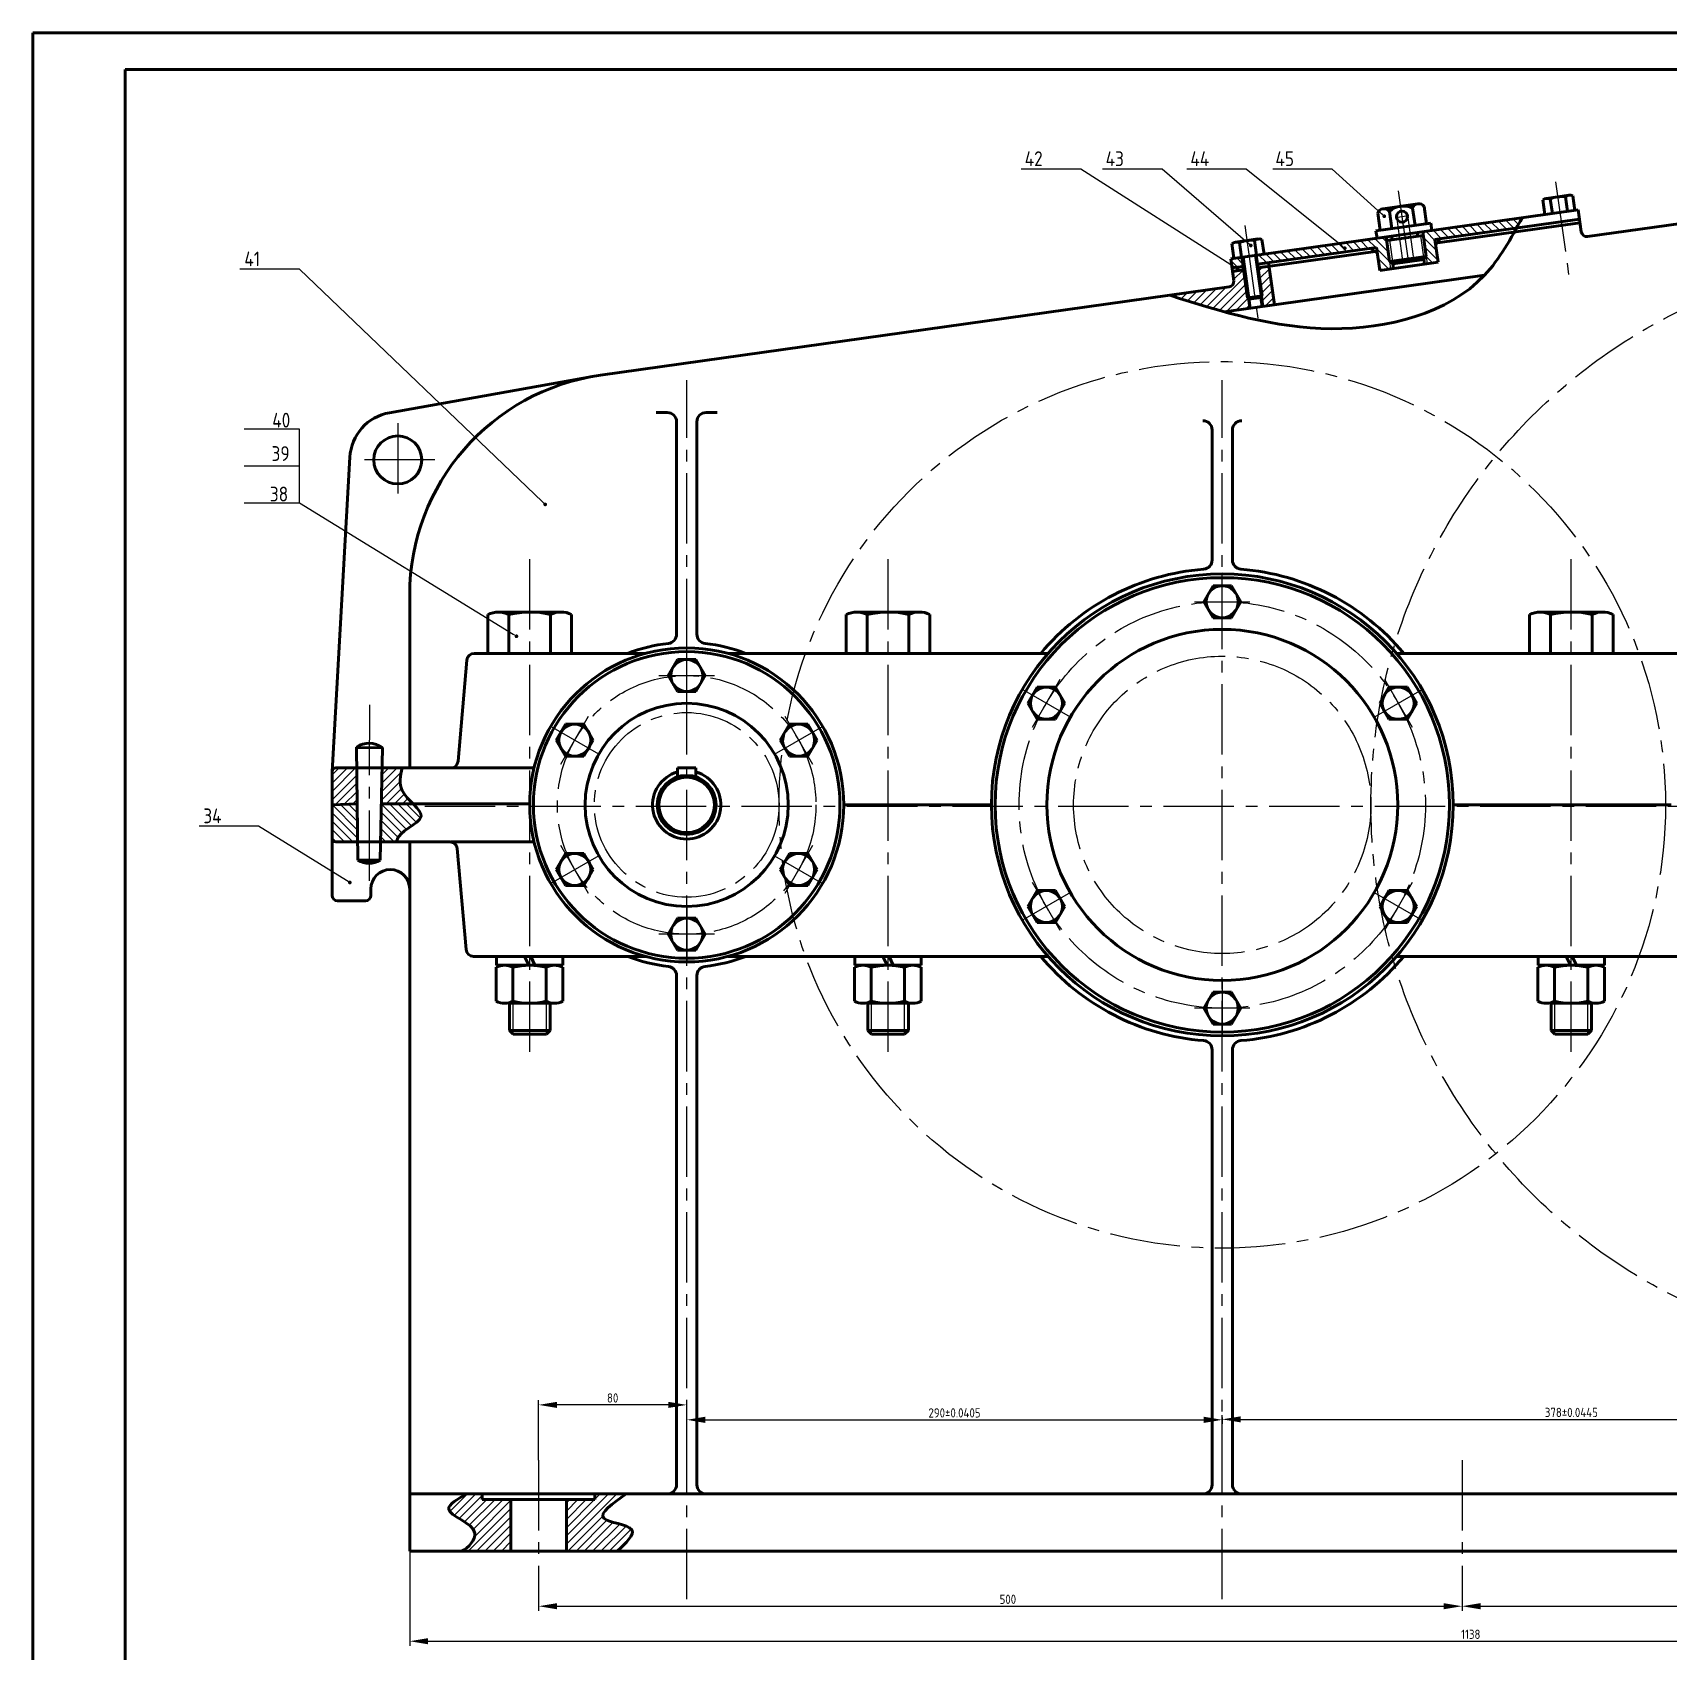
# Model space of a CAD drawing. Header units: millimetres. Extents: x 0 to 1189, y 0 to 841.
# Drawn here: x 0 to 442.8, y 402.9 to 841 of the extents above; entities that cross this region are included whole.
import ezdxf
from ezdxf import colors
from ezdxf.entities.mleader import LeaderData, LeaderLine
from ezdxf.math import Vec2, Vec3

# ---------------------------------------------------------------- set-up
doc = ezdxf.new("R2010")
doc.units = ezdxf.units.MM
doc.linetypes.add('ACAD_ISO02W100', pattern=[15, 12, -3])
doc.linetypes.add('CENTER2', pattern=[28.575, 19.05, -3.175, 3.175, -3.175])
for name, color, linetype, lineweight in [('中心线', 1, 'CENTER2', 25), ('标注线', 210, 'Continuous', 25), ('粗实线', 7, 'Continuous', 50), ('细实线', 7, 'Continuous', 25), ('虚线', 5, 'ACAD_ISO02W100', 25)]:
    doc.layers.add(name, color=color, linetype=linetype, lineweight=lineweight)
doc.styles.add('样式 1', font='gbenor.shx', dxfattribs={"bigfont": 'gbcbig.shx'})
doc.dimstyles.new('副本 ISO-25', dxfattribs={"dimtxt": 2.5, "dimasz": 5, "dimexe": 1.25, "dimexo": 0, "dimtad": 1, "dimtoh": 1, "dimlfac": 2, "dimdsep": 46, "dimtxsty": '样式 1', "dimcen": 2.5, "dimadec": 0, "dimazin": 0, "dimtfac": 1, "dimtmove": 0, "dimatfit": 3, "dimfxl": 1, "dimarcsym": 0})
pattern_1 = [(45, (-571.7785, -459.4997), (-1.122532, 1.122532), [])]
pattern_2 = [(135, (-571.7785, -459.4997), (-1.122532, -1.122532), [])]

# ---------------------------------------------------------------- blocks, each defined once
blk = doc.blocks.new('*U1')
at = {"layer": '中心线'}
for p, q in [((0, -7.5), (0, 7.5)), ((-7.5, 0), (7.5, 0))]:
    blk.add_line(p, q, dxfattribs=at)
at = {"layer": '粗实线'}
for p, q in [((-2.5, 4.33), (-5, 0)), ((2.5, 4.33), (-2.5, 4.33)), ((5, 0), (2.5, 4.33)), ((-5, 0), (-2.5, -4.33)), ((-2.5, -4.33), (2.5, -4.33)), ((2.5, -4.33), (5, 0))]:
    blk.add_line(p, q, dxfattribs=at)
blk.add_circle((0, 0), 4.33, dxfattribs=at)
blk = doc.blocks.new('*U2')
at = {"layer": '粗实线', "color": 0, "linetype": 'ByBlock', "lineweight": -2, "transparency": 16777216}
blk.add_blockref('*U1', (4057.1, 698.38), dxfattribs=at)
for p, rotation in [((4026.79, 680.88), 59.99999999999999), ((4087.41, 680.88), 299.9999999999999), ((4026.79, 645.88), 120), ((4087.41, 645.88), 240), ((4057.1, 628.38), 180)]:
    blk.add_blockref('*U1', p, dxfattribs=dict(at, rotation=rotation))
blk = doc.blocks.new('*U3')
at = {"layer": '中心线'}
for p, q in [((0, -7.5), (0, 7.5)), ((-7.5, 0), (7.5, 0))]:
    blk.add_line(p, q, dxfattribs=at)
at = {"layer": '粗实线'}
for p, q in [((-2.5, 4.33), (-5, 0)), ((2.5, 4.33), (-2.5, 4.33)), ((5, 0), (2.5, 4.33)), ((-5, 0), (-2.5, -4.33)), ((-2.5, -4.33), (2.5, -4.33)), ((2.5, -4.33), (5, 0))]:
    blk.add_line(p, q, dxfattribs=at)
blk.add_circle((0, 0), 4.33, dxfattribs=at)
blk = doc.blocks.new('*U4')
at = {"layer": '粗实线', "color": 0, "linetype": 'ByBlock', "lineweight": -2, "transparency": 16777216}
blk.add_blockref('*U3', (4202.1, 718.38), dxfattribs=at)
for p, rotation in [((4154.47, 690.88), 59.99999999999999), ((4249.73, 690.88), 300.0000000000001), ((4154.47, 635.88), 120), ((4249.73, 635.88), 240), ((4202.1, 608.38), 180)]:
    blk.add_blockref('*U3', p, dxfattribs=dict(at, rotation=rotation))
blk = doc.blocks.new('*D18')
at = {"layer": 'Defpoints', "color": 0, "transparency": 16777216}
for p in [(136.97, 423.35), (386.97, 423.35), (386.97, 415.09)]:
    blk.add_point(p, dxfattribs=at)
at = {"layer": '标注线', "color": 0, "lineweight": -2, "transparency": 16777216}
for p, q in [((136.97, 423.35), (136.97, 413.84)), ((386.97, 423.35), (386.97, 413.84)), ((141.97, 415.09), (381.97, 415.09))]:
    blk.add_line(p, q, dxfattribs=at)
at = {"layer": '标注线', "color": 0, "transparency": 16777216}
for points in [[(141.97, 415.93), (141.97, 414.26), (136.97, 415.09)], [(381.97, 415.93), (381.97, 414.26), (386.97, 415.09)]]:
    blk.add_solid(points, dxfattribs=at)
at = {"layer": '标注线', "color": 0, "transparency": 16777216, "insert": (264.01, 416.97), "char_height": 2.5, "attachment_point": 5, "style": '样式 1'}
blk.add_mtext('500', dxfattribs=at)
blk = doc.blocks.new('*D19')
at = {"layer": 'Defpoints', "color": 0, "transparency": 16777216}
for p in [(386.97, 423.35), (636.97, 423.35), (636.97, 415.09)]:
    blk.add_point(p, dxfattribs=at)
at = {"layer": '标注线', "color": 0, "lineweight": -2, "transparency": 16777216}
for p, q in [((386.97, 423.35), (386.97, 413.84)), ((636.97, 423.35), (636.97, 413.84)), ((391.97, 415.09), (631.97, 415.09))]:
    blk.add_line(p, q, dxfattribs=at)
at = {"layer": '标注线', "color": 0, "transparency": 16777216}
for points in [[(391.97, 415.93), (391.97, 414.26), (386.97, 415.09)], [(631.97, 415.93), (631.97, 414.26), (636.97, 415.09)]]:
    blk.add_solid(points, dxfattribs=at)
at = {"layer": '标注线', "color": 0, "transparency": 16777216, "insert": (511.06, 416.97), "char_height": 2.5, "attachment_point": 5, "style": '样式 1'}
blk.add_mtext('500', dxfattribs=at)
blk = doc.blocks.new('*D20')
at = {"layer": 'Defpoints', "color": 0, "transparency": 16777216}
for p in [(322.06, 465.55), (177.06, 462.23), (322.06, 462.23)]:
    blk.add_point(p, dxfattribs=at)
at = {"layer": '标注线', "color": 0, "lineweight": -2, "transparency": 16777216}
for p, q in [((177.06, 462.23), (177.06, 466.8)), ((182.06, 465.55), (317.06, 465.55)), ((322.06, 462.23), (322.06, 466.8))]:
    blk.add_line(p, q, dxfattribs=at)
at = {"layer": '标注线', "color": 0, "transparency": 16777216}
for points in [[(182.06, 466.38), (182.06, 464.71), (177.06, 465.55)], [(317.06, 466.38), (317.06, 464.71), (322.06, 465.55)]]:
    blk.add_solid(points, dxfattribs=at)
at = {"layer": '标注线', "color": 0, "transparency": 16777216, "insert": (249.56, 467.42), "char_height": 2.5, "attachment_point": 5, "style": '样式 1'}
blk.add_mtext('290%%P0.0405', dxfattribs=at)
blk = doc.blocks.new('*D21')
at = {"layer": 'Defpoints', "color": 0, "transparency": 16777216}
for p in [(322.06, 466.17), (511.06, 466.17), (511.06, 465.67)]:
    blk.add_point(p, dxfattribs=at)
at = {"layer": '标注线', "color": 0, "lineweight": -2, "transparency": 16777216}
for p, q in [((322.06, 466.17), (322.06, 464.42)), ((327.06, 465.67), (506.06, 465.67)), ((511.06, 466.17), (511.06, 464.42))]:
    blk.add_line(p, q, dxfattribs=at)
at = {"layer": '标注线', "color": 0, "transparency": 16777216}
for points in [[(327.06, 466.5), (327.06, 464.84), (322.06, 465.67)], [(506.06, 466.5), (506.06, 464.84), (511.06, 465.67)]]:
    blk.add_solid(points, dxfattribs=at)
at = {"layer": '标注线', "color": 0, "transparency": 16777216, "insert": (416.56, 467.55), "char_height": 2.5, "attachment_point": 5, "style": '样式 1'}
blk.add_mtext('378%%P0.0445', dxfattribs=at)
blk = doc.blocks.new('*D22')
at = {"layer": 'Defpoints', "color": 0, "transparency": 16777216}
for p in [(102.06, 429.99), (671.06, 429.99), (671.06, 405.62)]:
    blk.add_point(p, dxfattribs=at)
at = {"layer": '标注线', "color": 0, "lineweight": -2, "transparency": 16777216}
for p, q in [((102.06, 429.99), (102.06, 404.37)), ((671.06, 429.99), (671.06, 404.37)), ((107.06, 405.62), (666.06, 405.62))]:
    blk.add_line(p, q, dxfattribs=at)
at = {"layer": '标注线', "color": 0, "transparency": 16777216}
for points in [[(107.06, 406.45), (107.06, 404.78), (102.06, 405.62)], [(666.06, 406.45), (666.06, 404.78), (671.06, 405.62)]]:
    blk.add_solid(points, dxfattribs=at)
at = {"layer": '标注线', "color": 0, "transparency": 16777216, "insert": (389.33, 407.49), "char_height": 2.5, "attachment_point": 5, "style": '样式 1'}
blk.add_mtext('1138', dxfattribs=at)
blk = doc.blocks.new('*D23')
at = {"layer": 'Defpoints', "color": 0, "transparency": 16777216}
for p in [(136.97, 469.59), (177.06, 465.55), (136.97, 454.63)]:
    blk.add_point(p, dxfattribs=at)
at = {"layer": '标注线', "color": 0, "lineweight": -2, "transparency": 16777216}
for p, q in [((136.97, 454.63), (136.97, 470.84)), ((172.06, 469.59), (141.97, 469.59)), ((177.06, 465.55), (177.06, 470.84))]:
    blk.add_line(p, q, dxfattribs=at)
at = {"layer": '标注线', "color": 0, "transparency": 16777216}
for points in [[(141.97, 470.42), (141.97, 468.75), (136.97, 469.59)], [(172.06, 470.42), (172.06, 468.75), (177.06, 469.59)]]:
    blk.add_solid(points, dxfattribs=at)
at = {"layer": '标注线', "color": 0, "transparency": 16777216, "insert": (157.01, 471.46), "char_height": 2.5, "attachment_point": 5, "style": '样式 1'}
blk.add_mtext('80', dxfattribs=at)
blk = doc.blocks.new('_Dot')
at = {"color": 0, "linetype": 'ByBlock', "lineweight": -2}
blk.add_line((-0.5, 0), (-1, 0), dxfattribs=at)
at = {"color": 0, "linetype": 'ByBlock', "const_width": 0.5}
blk.add_lwpolyline([(-0.25, 0, 1), (0.25, 0, 1)], format="xyb", close=True, dxfattribs=at)

msp = doc.modelspace()

# ---------------------------------------------------------------- hatches: boundary and pattern name
at = {"layer": '标注线'}
h = msp.add_hatch(color=0, dxfattribs=at)
h.dxf.hatch_style = 1
h.paths.add_polyline_path([(327.6572, 777.7654), (324.6862, 777.3478), (324.8254, 776.3576), (327.7964, 776.7751)])
h.paths.add_polyline_path([(334.5889, 778.7396), (331.618, 778.322), (331.7571, 777.3318), (334.7281, 777.7493)])
at = {"layer": '细实线'}
h = msp.add_hatch(dxfattribs=at)
h.set_pattern_fill('ANSI31', color=256, scale=0.5, angle=90)
h.set_pattern_definition(pattern_2)
h.paths.add_polyline_path([(327.6572, 777.7654), (327.3093, 780.2411), (324.3383, 779.8235), (324.6862, 777.3478)])
h.paths.add_polyline_path([(363.8018, 782.8452), (364.6717, 776.656), (367.6425, 777.0735), (367.3641, 779.0541), (366.4247, 785.7384), (331.27, 780.7977), (331.618, 778.322)])
edge = h.paths.add_edge_path()
edge.add_line((377.2668, 780.4458), (377.5452, 778.4653))
edge.add_line((377.5452, 778.4653), (380.516, 778.8828))
edge.add_line((380.516, 778.8828), (379.6461, 785.0719))
edge.add_line((379.6461, 785.0719), (401.7591, 788.1797))
edge.add_spline(control_points=[(401.7591, 788.1797), (402.2582, 789.0876), (402.7521, 790.0004), (403.246, 790.9133)], knot_values=[208.30306476, 208.30306476, 208.30306476, 208.30306476, 214.40740356, 214.40740356, 214.40740356, 214.40740356], degree=3, periodic=0)
edge.add_line((403.246, 790.9133), (376.3274, 787.1301))
edge.add_line((376.3274, 787.1301), (377.2668, 780.4458))
h = msp.add_hatch(dxfattribs=at)
h.set_pattern_fill('ANSI31', color=256, scale=0.5)
h.set_pattern_definition(pattern_1)
edge = h.paths.add_edge_path()
edge.add_line((328.8574, 769.2254), (328.8574, 769.2254))
edge.add_line((328.8574, 769.2254), (328.8574, 769.2254))
edge.add_line((328.8574, 769.2254), (327.7964, 776.7751))
edge.add_line((327.7964, 776.7751), (324.8254, 776.3576))
edge.add_line((324.8254, 776.3576), (325.1734, 773.8819))
edge.add_arc((323.688, 773.6731), 1.5, -82, 8, ccw=False)
edge.add_line((323.8967, 772.1877), (307.825, 769.929))
edge.add_spline(control_points=[(307.825, 769.929), (312.749, 768.3744), (317.673, 766.8197), (322.6508, 765.4488)], knot_values=[0, 0, 0, 0, 31.07680258, 31.07680258, 31.07680258, 31.07680258], degree=3, periodic=0)
edge.add_line((322.6508, 765.4488), (329.2577, 766.3773))
edge.add_line((329.2577, 766.3773), (328.8574, 769.2254))
h.paths.add_polyline_path([(334.7281, 777.7493), (331.7571, 777.3318), (333.2185, 766.9339), (336.1894, 767.3515)])
h = msp.add_hatch(dxfattribs=at)
h.set_pattern_fill('ANSI31', color=256, scale=0.5)
h.set_pattern_definition(pattern_1)
h.paths.add_polyline_path([(81.0574, 631.9915), (87.8577, 631.9915), (87.7246, 641.9915), (82.0574, 641.9915, 0.41421356), (81.0574, 640.9915)])
edge = h.paths.add_edge_path()
edge.add_spline(control_points=[(103.2697, 631.9915), (102.0958, 633.1798), (98.723, 636.2563), (99.5331, 639.8839), (100.0037, 641.9915)], knot_values=[0, 0, 0, 0, 8.85167079, 21.12516153, 21.12516153, 21.12516153, 21.12516153], degree=3, periodic=0)
edge.add_line((100.0037, 641.9915), (94.5572, 641.9915))
edge.add_line((94.5572, 641.9915), (94.3571, 631.9915))
edge.add_line((94.3571, 631.9915), (103.2697, 631.9915))
h = msp.add_hatch(dxfattribs=at)
h.set_pattern_fill('ANSI31', color=256, scale=0.5, angle=90)
h.set_pattern_definition(pattern_2)
h.paths.add_polyline_path([(87.8577, 631.9915), (81.0574, 631.9915), (81.0574, 622.9915, 0.41421356), (82.0574, 621.9915), (87.9908, 621.9915)])
edge = h.paths.add_edge_path()
edge.add_spline(control_points=[(98.5208, 621.9915), (98.8883, 625.069), (107.3359, 627.4522), (104.3981, 630.8492), (103.2697, 631.9915)], knot_values=[21.12516153, 21.12516153, 21.12516153, 21.12516153, 40.16685536, 48.67539951, 48.67539951, 48.67539951, 48.67539951], degree=3, periodic=0)
edge.add_line((103.2697, 631.9915), (94.3571, 631.9915))
edge.add_line((94.3571, 631.9915), (94.1571, 621.9915))
edge.add_line((94.1571, 621.9915), (98.5208, 621.9915))
h = msp.add_hatch(dxfattribs=at)
h.set_pattern_fill('ANSI31', color=256, scale=0.5)
h.set_pattern_definition(pattern_1)
edge = h.paths.add_edge_path()
edge.add_line((129.4702, 443.9915), (121.7202, 443.9915))
edge.add_line((121.7202, 443.9915), (121.7202, 445.4915))
edge.add_line((121.7202, 445.4915), (117.4702, 445.4915))
edge.add_spline(control_points=[(117.4702, 445.4915), (114.9761, 444.0895), (108.7158, 440.5705), (123.1715, 436.6152), (117.9835, 430.9056), (116.0904, 429.9915)], knot_values=[0, 0, 0, 0, 12.67173167, 31.80664452, 43.97912933, 43.97912933, 43.97912933, 43.97912933], degree=3, periodic=0)
edge.add_line((116.0904, 429.9915), (129.4702, 429.9915))
edge.add_line((129.4702, 429.9915), (129.4702, 443.9915))
edge = h.paths.add_edge_path()
edge.add_spline(control_points=[(158.2431, 429.9915), (160.6317, 432.2376), (165.8105, 437.1078), (149.8921, 437.9328), (156.9652, 442.8989), (160.6578, 445.4915)], knot_values=[0, 0, 0, 0, 14.03636304, 30.43397116, 48.34548131, 48.34548131, 48.34548131, 48.34548131], degree=3, periodic=0)
edge.add_line((160.6578, 445.4915), (152.2202, 445.4915))
edge.add_line((152.2202, 445.4915), (152.2202, 443.9915))
edge.add_line((152.2202, 443.9915), (144.4702, 443.9915))
edge.add_line((144.4702, 443.9915), (144.4702, 429.9915))
edge.add_line((144.4702, 429.9915), (158.2431, 429.9915))

# ---------------------------------------------------------------- linework, layer by layer
at = {"layer": '中心线'}
for p, q in [((369.7208, 798.2117), (372.5511, 778.0732)), ((412.2925, 800.6742), (415.8556, 775.3216)), ((328.1196, 788.8445), (331.6827, 763.4918)), ((368.8493, 790.9644), (372.5562, 791.4854)), ((177.0574, 416.9915), (177.0574, 746.9915)), ((322.0574, 416.9915), (322.0574, 746.9915)), ((98.8375, 735.353), (98.8375, 715.353)), ((108.8375, 725.353), (88.8375, 725.353)), ((134.5574, 565.1324), (134.5574, 698.8505)), ((231.5669, 565.1324), (231.5669, 698.8505)), ((416.5574, 565.1324), (416.5574, 698.8505)), ((91.1819, 659.0798), (91.0573, 609.2415)), ((106.1491, 631.6441), (711.7992, 631.6441)), ((136.9702, 454.6292), (136.9702, 423.3537)), ((386.9702, 454.6292), (386.9702, 423.3537))]:
    msp.add_line(p, q, dxfattribs=at)
for centre, radius in [((511.0574, 631.9915), 148.75), ((322.0574, 631.9915), 120), ((322.0574, 631.9915), 55), ((322.0574, 631.9915), 40.25), ((177.0574, 631.9915), 35), ((177.0574, 631.9915), 25)]:
    msp.add_circle(centre, radius, dxfattribs=at)
at = {"layer": '标注线'}
for p, q in [((72.2235, 733.7019), (57.2235, 733.7019)), ((72.2235, 713.7019), (72.2235, 733.7019)), ((72.2235, 723.7019), (57.2235, 723.7019)), ((72.2235, 713.7019), (57.2235, 713.7019))]:
    msp.add_line(p, q, dxfattribs=at)
at = {"layer": '标注线', "linetype": 'ByBlock', "lineweight": -2}
msp.add_lwpolyline([(130.115, 678.1534), (72.2235, 713.7019)], dxfattribs=at)
at = {"layer": '粗实线'}
for p, q in [((1189, 841), (0, 841)), ((0, 841), (0, 0)), ((25, 831), (25, 10)), ((1179, 831), (25, 831)), ((511.0574, 798.4915), (420.943, 785.8267)), ((324.3383, 779.8235), (418.4138, 793.045)), ((365.5917, 793.3722), (375.024, 794.6978)), ((367.9536, 787.9729), (367.2989, 792.6314)), ((374.2418, 788.8566), (373.5871, 793.5152)), ((376.7312, 793.9571), (377.3859, 789.2985)), ((409.3937, 791.7773), (408.8366, 795.7419)), ((415.9824, 797.0007), (409.8187, 796.1345)), ((410.8709, 796.0278), (411.4281, 792.0632)), ((414.9396, 796.6005), (415.4969, 792.635)), ((416.9739, 796.8864), (417.5313, 792.9209)), ((418.4138, 793.045), (419.2488, 787.1033)), ((363.6707, 787.371), (378.5247, 789.4586)), ((364.8095, 787.531), (364.1548, 792.1896)), ((378.5247, 789.4586), (378.8031, 787.478)), ((418.7617, 790.5693), (379.6461, 785.0719)), ((380.2804, 784.1513), (418.9009, 789.579)), ((325.2209, 779.9475), (324.6637, 783.9121)), ((331.8095, 785.171), (325.6458, 784.3047)), ((326.6981, 784.198), (327.2553, 780.2335)), ((330.7667, 784.7708), (331.324, 780.8053)), ((332.8011, 785.0567), (333.3584, 781.0912)), ((363.949, 785.3904), (363.6707, 787.371)), ((366.4247, 785.7384), (367.3641, 779.0541)), ((366.5639, 784.7481), (376.4666, 786.1398)), ((368.0493, 784.9569), (367.9101, 785.9471)), ((374.9812, 785.9311), (374.842, 786.9213)), ((376.3274, 787.1301), (377.2668, 780.4458)), ((380.516, 778.8828), (379.6461, 785.0719)), ((379.8549, 783.5865), (381.1315, 785.2807)), ((324.3383, 779.8235), (325.1734, 773.8819)), ((327.3093, 780.2411), (328.8574, 769.2254)), ((327.6694, 780.2917), (329.6178, 766.4279)), ((331.27, 780.7977), (332.8182, 769.7821)), ((363.8018, 782.8452), (331.618, 778.322)), ((331.7571, 777.3318), (363.4459, 781.7853)), ((364.0106, 781.3598), (362.3164, 782.6364)), ((364.6717, 776.656), (363.8018, 782.8452)), ((377.2668, 780.4458), (367.3641, 779.0541)), ((368.2112, 778.4157), (376.6285, 779.5987)), ((377.2668, 780.4458), (376.6285, 779.5987)), ((376.6285, 779.5987), (376.8025, 778.3609)), ((322.6508, 765.4488), (393.0265, 775.3394)), ((327.6572, 777.7654), (324.6862, 777.3478)), ((324.8254, 776.3576), (327.7964, 776.7751)), ((336.1894, 767.3515), (334.5889, 778.7396)), ((380.516, 778.8828), (364.6717, 776.656)), ((367.3641, 779.0541), (368.2112, 778.4157)), ((368.2112, 778.4157), (368.3852, 777.1779)), ((323.8967, 772.1877), (153.707, 748.2691)), ((332.8182, 769.7821), (328.8574, 769.2254)), ((328.8574, 769.2254), (329.2174, 769.276)), ((328.8574, 769.2254), (329.268, 768.9159)), ((332.5087, 769.3714), (329.268, 768.9159)), ((332.8181, 769.7821), (332.5087, 769.3714)), ((332.5087, 769.3714), (332.8583, 766.8833)), ((96.5626, 738.1524), (151.5576, 747.9272)), ((171.8074, 738.1941), (168.8044, 738.1941)), ((174.3074, 678.1941), (174.3074, 735.6941)), ((179.8074, 678.1941), (179.8074, 735.6941)), ((182.3074, 738.1941), (185.3103, 738.1941)), ((319.3074, 733.4915), (319.3074, 698.2839)), ((324.8074, 733.4915), (324.8074, 698.2839)), ((85.8582, 726.0856), (81.059, 641.0478)), ((102.0574, 688.853), (102.0574, 641.9915)), ((123.2574, 672.9915), (123.2574, 683.5021)), ((143.2006, 684.1955), (126.0824, 684.1955)), ((128.9074, 683.5021), (128.9074, 672.9915)), ((140.2074, 683.5047), (140.2074, 672.9915)), ((145.8574, 683.5047), (145.8574, 672.9915)), ((220.2669, 672.9915), (220.2669, 683.5021)), ((240.2101, 684.1955), (223.0919, 684.1955)), ((225.9169, 683.5021), (225.9169, 672.9915)), ((237.2169, 683.5047), (237.2169, 672.9915)), ((242.8669, 683.5047), (242.8669, 672.9915)), ((405.2574, 672.9915), (405.2574, 683.5021)), ((425.2006, 684.1955), (408.0824, 684.1955)), ((410.9074, 683.5021), (410.9074, 672.9915)), ((422.2074, 683.5047), (422.2074, 672.9915)), ((427.8574, 683.5047), (427.8574, 672.9915)), ((117.5538, 671.1658), (115.1611, 643.8171)), ((119.5462, 672.9915), (165.8659, 672.9915)), ((274.8848, 672.9915), (188.2489, 672.9915)), ((457.436, 672.9915), (369.2299, 672.9915)), ((87.6495, 647.6353), (88.0573, 617.0003)), ((94.6672, 647.4896), (87.6527, 647.3963)), ((90.9775, 648.6965), (91.1372, 648.6965)), ((94.6672, 647.4896), (94.0573, 617.0003)), ((81.0574, 640.9915), (81.0574, 607.4915)), ((135.7506, 641.9915), (82.0574, 641.9915)), ((87.5575, 641.9865), (94.5573, 641.9965)), ((179.5574, 641.9915), (174.5574, 641.9915)), ((174.5574, 641.9915), (174.5574, 639.5908)), ((179.5574, 641.9915), (179.5574, 639.5908)), ((81.0574, 631.9915), (87.8534, 632.3178)), ((94.3622, 632.245), (134.5574, 632.245)), ((219.5574, 631.9915), (259.5574, 631.9915)), ((384.5574, 631.9915), (443.5574, 631.9915)), ((82.0574, 621.9915), (112.95, 621.9915)), ((102.0574, 621.9915), (102.0574, 429.9915)), ((113.1687, 621.9915), (135.7506, 621.9915)), ((117.3351, 592.8171), (114.9424, 620.1658)), ((88.0573, 616.9965), (94.0573, 616.9965)), ((91.5574, 609.2415), (91.5574, 607.4915)), ((82.5574, 605.9915), (90.0574, 605.9915)), ((119.3275, 590.9915), (165.8659, 590.9915)), ((125.5574, 588.5915), (125.5574, 590.9915)), ((134.2894, 588.5915), (133.1703, 590.9915)), ((135.9445, 588.5915), (134.8253, 590.9915)), ((143.5574, 590.9915), (143.5574, 588.5915)), ((274.8848, 590.9915), (188.2489, 590.9915)), ((222.5669, 588.5915), (222.5669, 590.9915)), ((231.2989, 588.5915), (230.1798, 590.9915)), ((232.954, 588.5915), (231.8348, 590.9915)), ((240.5669, 590.9915), (240.5669, 588.5915)), ((457.436, 590.9915), (369.2299, 590.9915)), ((407.5574, 588.5915), (407.5574, 590.9915)), ((416.2894, 588.5915), (415.1703, 590.9915)), ((417.9445, 588.5915), (416.8253, 590.9915)), ((425.5574, 590.9915), (425.5574, 588.5915)), ((125.5045, 578.8715), (125.5045, 588.0393)), ((143.5574, 588.5915), (125.5574, 588.5915)), ((130.0045, 588.0393), (130.0045, 578.8715)), ((139.0045, 588.0413), (139.0045, 578.8715)), ((143.5045, 588.0413), (143.5045, 578.8715)), ((174.3074, 585.7888), (174.3074, 447.9915)), ((179.8074, 585.7888), (179.8074, 447.9915)), ((222.514, 578.8715), (222.514, 588.0393)), ((240.5669, 588.5915), (222.5669, 588.5915)), ((227.014, 588.0393), (227.014, 578.8715)), ((236.014, 588.0413), (236.014, 578.8715)), ((240.514, 588.0413), (240.514, 578.8715)), ((407.5045, 578.8715), (407.5045, 588.0393)), ((425.5574, 588.5915), (407.5574, 588.5915)), ((412.0045, 588.0393), (412.0045, 578.8715)), ((421.0045, 588.0413), (421.0045, 578.8715)), ((425.5045, 588.0413), (425.5045, 578.8715)), ((129.0049, 578.3203), (140.0049, 578.3203)), ((129.0574, 578.4689), (129.0574, 570.9689)), ((140.0574, 570.9689), (140.0574, 578.4689)), ((226.0669, 578.4689), (226.0669, 570.9689)), ((226.0669, 578.3204), (237.0669, 578.3204)), ((237.0669, 570.9689), (237.0669, 578.4689)), ((411.0574, 578.4689), (411.0574, 570.9689)), ((411.0574, 578.3204), (422.0574, 578.3204)), ((422.0574, 570.9689), (422.0574, 578.4689)), ((140.0574, 570.9689), (129.0574, 570.9689)), ((129.0574, 570.9689), (130.0574, 569.9689)), ((129.0574, 570.9689), (129.0574, 570.9689)), ((139.0574, 569.9689), (130.0574, 569.9689)), ((140.0574, 570.9689), (139.0574, 569.9689)), ((140.0574, 570.9689), (140.0574, 570.9689)), ((237.0669, 570.9689), (226.0669, 570.9689)), ((226.0669, 570.9689), (227.0669, 569.9689)), ((226.0669, 570.9689), (226.0669, 570.9689)), ((236.0669, 569.9689), (227.0669, 569.9689)), ((237.0669, 570.9689), (236.0669, 569.9689)), ((237.0669, 570.9689), (237.0669, 570.9689)), ((422.0574, 570.9689), (411.0574, 570.9689)), ((411.0574, 570.9689), (412.0574, 569.9689)), ((411.0574, 570.9689), (411.0574, 570.9689)), ((421.0574, 569.9689), (412.0574, 569.9689)), ((422.0574, 570.9689), (421.0574, 569.9689)), ((422.0574, 570.9689), (422.0574, 570.9689)), ((319.3074, 447.9915), (319.3074, 565.699)), ((324.8074, 447.9915), (324.8074, 565.699)), ((671.0574, 445.4915), (102.0574, 445.4915)), ((121.7202, 445.4915), (121.7202, 443.9915)), ((121.7202, 443.9915), (152.2202, 443.9915)), ((129.4702, 429.9915), (129.4702, 443.9915)), ((144.4702, 429.9915), (144.4702, 443.9915)), ((152.2202, 443.9915), (152.2202, 445.4915)), ((102.0574, 429.9915), (671.0574, 429.9915))]:
    msp.add_line(p, q, dxfattribs=at)
for centre, radius in [((370.7028, 791.2249), 1.5), ((98.8375, 725.353), 6.5), ((322.0574, 631.9915), 62.5), ((322.0574, 631.9915), 61.5), ((322.0574, 631.9915), 47.5), ((177.0574, 631.9915), 42.5), ((177.0574, 631.9915), 41.5), ((177.0574, 631.9915), 27.5), ((177.0574, 631.9915), 8), ((177.0574, 631.9915), 7.5)]:
    msp.add_circle(centre, radius, dxfattribs=at)
for centre, radius, start, end in [((365.8398, 791.6065), 1.7831, 35.086354, 160.913646), ((371.0977, 788.4148), 5.6755, 63.984106, 132.015894), ((375.2721, 792.9321), 1.7831, 35.086354, 160.913646), ((410.1274, 793.9373), 2.2187, 70.421532, 125.578468), ((414.0568, 788.1341), 8.5123, 84.047574, 111.978955), ((416.2306, 794.7951), 2.2196, 70.4329, 125.5671), ((325.9546, 782.1076), 2.2187, 70.421532, 125.578468), ((329.884, 776.3044), 8.5123, 84.047574, 111.978955), ((332.0577, 782.9653), 2.2196, 70.4329, 125.5671), ((420.7342, 787.3121), 1.5, 188, 278), ((323.688, 773.6731), 1.5, 278, 8), ((162.0574, 688.853), 60, 98, 180), ((98.8375, 725.353), 13, 100.07843, 176.769869), ((171.8074, 735.6941), 2.5, 0, 90), ((182.3074, 735.6941), 2.5, 90, 180), ((316.8074, 733.4915), 2.5, 0, 90), ((327.3074, 733.4915), 2.5, 90, 180), ((322.0574, 631.9915), 64, 94.528063, 140.16156), ((316.8074, 698.2839), 2.5, 274.528063, 0), ((327.3074, 698.2839), 2.5, 180, 265.471937), ((322.0574, 631.9915), 64, 39.83844, 85.471937), ((126.0824, 678.0935), 6.102, 62.421532, 117.578468), ((134.5626, 660.7846), 23.4109, 76.047574, 103.978955), ((143.0324, 678.0935), 6.1043, 62.4329, 117.5671), ((223.0919, 678.0935), 6.102, 62.421532, 117.578468), ((231.5721, 660.7846), 23.4109, 76.047574, 103.978955), ((240.0419, 678.0935), 6.1043, 62.4329, 117.5671), ((408.0824, 678.0935), 6.102, 62.421532, 117.578468), ((416.5626, 660.7846), 23.4109, 76.047574, 103.978955), ((425.0324, 678.0935), 6.1043, 62.4329, 117.5671), ((171.8074, 678.1941), 2.5, 276.482701, 0), ((182.3074, 678.1941), 2.5, 180, 263.517299), ((177.0574, 631.9915), 44, 96.482701, 111.279966), ((177.0574, 631.9915), 44, 68.720034, 83.517299), ((119.5462, 670.9915), 2, 90, 175), ((91.0574, 642.697), 6, 53.013266, 124.609228), ((113.1687, 643.9915), 2, 270, 355), ((82.0574, 640.9915), 1, 90, 180), ((177.0574, 631.9915), 9.25, 105.68035, 74.31965), ((82.0574, 622.9915), 1, 180, 270), ((112.95, 619.9915), 2, 5, 90), ((91.0573, 622.1965), 6, 240, 300), ((96.8074, 609.2415), 5.25, 0, 180), ((82.5574, 607.4915), 1.5, 180, 270), ((90.0574, 607.4915), 1.5, 270, 0), ((119.3275, 592.9915), 2, 185, 270), ((177.0574, 631.9915), 44, 248.720034, 263.517299), ((177.0574, 631.9915), 44, 276.482701, 291.279966), ((322.0574, 631.9915), 64, 219.83844, 265.471937), ((322.0574, 631.9915), 64, 274.528063, 320.16156), ((127.7545, 583.7315), 4.86, 62.421532, 117.578468), ((134.5087, 569.9456), 18.6458, 76.047574, 103.978955), ((141.2545, 583.7315), 4.8618, 62.4329, 117.5671), ((171.8074, 585.7888), 2.5, 0, 83.517299), ((182.3074, 585.7888), 2.5, 96.482701, 180), ((224.764, 583.7315), 4.86, 62.421532, 117.578468), ((231.5182, 569.9456), 18.6458, 76.047574, 103.978955), ((238.264, 583.7315), 4.8618, 62.4329, 117.5671), ((409.7545, 583.7315), 4.86, 62.421532, 117.578468), ((416.5087, 569.9456), 18.6458, 76.047574, 103.978955), ((423.2545, 583.7315), 4.8618, 62.4329, 117.5671), ((127.7545, 583.1795), 4.86, 242.428164, 297.5851), ((134.5071, 596.9661), 18.6458, 256.027678, 283.959058), ((141.2545, 583.1811), 4.8618, 242.439532, 297.573732), ((224.764, 583.1795), 4.86, 242.428164, 297.5851), ((231.5166, 596.9661), 18.6458, 256.027678, 283.959058), ((238.264, 583.1811), 4.8618, 242.439532, 297.573732), ((409.7545, 583.1795), 4.86, 242.428164, 297.5851), ((416.5071, 596.9661), 18.6458, 256.027678, 283.959058), ((423.2545, 583.1811), 4.8618, 242.439532, 297.573732), ((316.8074, 565.699), 2.5, 360, 85.471937), ((327.3074, 565.699), 2.5, 94.528063, 180), ((171.8074, 447.9915), 2.5, 270, 0), ((182.3074, 447.9915), 2.5, 180, 270), ((316.8074, 447.9915), 2.5, 270, 0), ((327.3074, 447.9915), 2.5, 180, 270)]:
    msp.add_arc(centre, radius, start, end, dxfattribs=at)
for points in [[(307.825, 769.929), (351.6143, 760.8843), (393.0265, 775.3394), (403.246, 790.9133)], [(160.6578, 445.4915), (154.5867, 438.9076), (162.1756, 435.8045), (158.2431, 429.9915)]]:
    msp.add_spline(points, degree=3, dxfattribs=at)
for points, knots in [([(100.0037, 641.9915), (99.5331, 639.8839), (98.3968, 634.7952), (110.05, 628.2179), (98.8883, 625.069), (98.5208, 621.9915)], [0, 0, 0, 0, 12.27349074, 29.63370569, 48.67539951, 48.67539951, 48.67539951, 48.67539951]), ([(117.4702, 445.4915), (114.9761, 444.0895), (108.7158, 440.5705), (123.1715, 436.6152), (117.9835, 430.9056), (116.0904, 429.9915)], [0, 0, 0, 0, 12.67173167, 31.80664452, 43.97912933, 43.97912933, 43.97912933, 43.97912933])]:
    msp.add_open_spline(points, degree=3, knots=knots, dxfattribs=at)
at = {"layer": '细实线'}
for p, q in [((367.3066, 784.8525), (368.2112, 778.4157)), ((375.7239, 786.0354), (376.6285, 779.5987)), ((332.5087, 769.3715), (330.91, 780.7471)), ((377.2668, 780.4458), (377.5452, 778.4653)), ((367.3641, 779.0541), (367.6425, 777.0735)), ((328.8574, 769.2254), (329.2577, 766.3773)), ((332.8181, 769.7821), (333.2184, 766.9339)), ((130.0574, 569.9689), (130.0574, 578.859)), ((139.0574, 569.9689), (139.0574, 578.844)), ((227.0669, 569.9689), (227.0669, 578.859)), ((236.0669, 569.9689), (236.0669, 578.844)), ((412.0574, 569.9689), (412.0574, 578.859)), ((421.0574, 569.9689), (421.0574, 578.844))]:
    msp.add_line(p, q, dxfattribs=at)
at = {"layer": '虚线'}
for p, q in [((369.0968, 791.8737), (370.4617, 792.9401)), ((372.0676, 792.2913), (370.4617, 792.9401)), ((369.0968, 791.8737), (370.9344, 778.7985)), ((372.0676, 792.2913), (373.9053, 779.216))]:
    msp.add_line(p, q, dxfattribs=at)

# ---------------------------------------------------------------- block references
at = {"layer": '标注线', "lineweight": -2, "rotation": 328.4477910318127}
msp.add_blockref('_Dot', (130.9672, 677.6301), dxfattribs=at)
at = {"layer": '粗实线'}
for name in ['*U4', '*U2']:
    msp.add_blockref(name, (-3880.0422, -31.384), dxfattribs=at)

# ---------------------------------------------------------------- texts
at = {"layer": '标注线', "char_height": 4, "attachment_point": 1, "style": '样式 1'}
for s, insert in [('40', (64.8461, 738.1278)), ('39', (64.6481, 729.0874)), ('38', (64.195, 718.1284))]:
    msp.add_mtext(s, dxfattribs=dict(at, insert=insert))

# ---------------------------------------------------------------- dimensions: what is measured, and where the dimension line sits
at = {"layer": '标注线'}
for base, p1, p2, text, picture, middle in [((136.9702, 469.5859), (177.0574, 465.545), (136.9702, 454.6292), '80', '*D23', (157.0138, 471.4609)), ((322.0574, 465.545), (177.0574, 462.2332), (322.0574, 462.2332), '290%%P0.0405', '*D20', (249.5574, 467.42)), ((511.0574, 465.6708), (322.0574, 466.17), (511.0574, 466.17), '<>%%P0.0445', '*D21', (416.5574, 467.5458))]:
    dim = msp.add_linear_dim(base=base, p1=p1, p2=p2, text=text, dimstyle='副本 ISO-25', dxfattribs=at)
    dim.commit()
    dim.dimension.update_dxf_attribs({"geometry": picture, "text_midpoint": middle})
for base, p1, p2, picture, middle in [((671.0574, 405.6156), (102.0574, 429.9915), (671.0574, 429.9915), '*D22', (389.3302, 405.6156)), ((386.9702, 415.0917), (136.9702, 423.3537), (386.9702, 423.3537), '*D18', (264.0079, 415.0917)), ((636.9702, 415.0917), (386.9702, 423.3537), (636.9702, 423.3537), '*D19', (511.0574, 415.0917))]:
    dim = msp.add_linear_dim(base=base, p1=p1, p2=p2, dimstyle='副本 ISO-25', dxfattribs=at)
    dim.commit()
    dim.dimension.update_dxf_attribs({"geometry": picture, "text_midpoint": middle, "dimtype": 160})

# ---------------------------------------------------------------- leaders
ml = msp.add_multileader_mtext('Standard', dxfattribs=at)
ml.set_content('42', color=256, style='样式 1')
ml.set_leader_properties()
ml.set_arrow_properties(name='DOT')
ml.build(insert=Vec2(0, 0))
ml.multileader.update_dxf_attribs({"text_left_attachment_type": 6, "text_right_attachment_type": 6, "arrow_head_size": 1})
ctx = ml.context
ctx.base_point, ctx.arrow_head_size, ctx.plane_origin = Vec3(267.246, 804.0972), 1, Vec3(326.1717, 777.0206)
ctx.left_attachment, ctx.right_attachment, ctx.text_align_type = 6, 6, 2
notes = []
notes.append((ctx, [(0, (1, 1, 0), (283.746, 804.0972), (-1, 0), 8, [(0, [(326.1717, 777.0206)], 0, [])])]))
ctx.mtext.insert, ctx.mtext.alignment, ctx.mtext.flow_direction = Vec3(273.4462, 808.8972), 3, 5
ml = msp.add_multileader_mtext('Standard', dxfattribs=at)
ml.set_content('43', color=256, style='样式 1')
ml.set_leader_properties()
ml.set_arrow_properties(name='DOT')
ml.build(insert=Vec2(0, 0))
ml.multileader.update_dxf_attribs({"text_left_attachment_type": 6, "text_right_attachment_type": 6, "arrow_head_size": 1})
ctx = ml.context
ctx.base_point, ctx.arrow_head_size, ctx.plane_origin = Vec3(289.2879, 804.0972), 1, Vec3(329.7765, 783.4154)
ctx.left_attachment, ctx.right_attachment, ctx.text_align_type = 6, 6, 2
notes.append((ctx, [(0, (1, 1, 0), (305.7879, 804.0972), (-1, 0), 8, [(0, [(329.7765, 783.4154)], 0, [])])]))
ctx.mtext.insert, ctx.mtext.alignment, ctx.mtext.flow_direction = Vec3(295.426, 808.8972), 3, 5
ml = msp.add_multileader_mtext('Standard', dxfattribs=at)
ml.set_content('44', color=256, style='样式 1')
ml.set_leader_properties()
ml.set_arrow_properties(name='DOT')
ml.build(insert=Vec2(0, 0))
ml.multileader.update_dxf_attribs({"text_left_attachment_type": 6, "text_right_attachment_type": 6, "arrow_head_size": 1})
ctx = ml.context
ctx.base_point, ctx.arrow_head_size, ctx.plane_origin = Vec3(312.2007, 804.0972), 1, Vec3(355.2178, 782.6645)
ctx.left_attachment, ctx.right_attachment, ctx.text_align_type = 6, 6, 2
notes.append((ctx, [(0, (1, 1, 0), (328.534, 804.0972), (-1, 0), 8, [(0, [(355.2178, 782.6645)], 0, [])])]))
ctx.mtext.insert, ctx.mtext.alignment, ctx.mtext.flow_direction = Vec3(318.534, 808.8972), 3, 5
ml = msp.add_multileader_mtext('Standard', dxfattribs=at)
ml.set_content('45', color=256, style='样式 1')
ml.set_leader_properties()
ml.set_arrow_properties(name='DOT')
ml.build(insert=Vec2(0, 0))
ml.multileader.update_dxf_attribs({"text_left_attachment_type": 6, "text_right_attachment_type": 6, "arrow_head_size": 1})
ctx = ml.context
ctx.base_point, ctx.arrow_head_size, ctx.plane_origin = Vec3(335.3435, 804.0972), 1, Vec3(365.9137, 791.3329)
ctx.left_attachment, ctx.right_attachment, ctx.text_align_type = 6, 6, 2
notes.append((ctx, [(0, (1, 1, 0), (351.8435, 804.0972), (-1, 0), 8, [(0, [(365.9137, 791.3329)], 0, [])])]))
ctx.mtext.insert, ctx.mtext.alignment, ctx.mtext.flow_direction = Vec3(341.4816, 808.8972), 3, 5
ml = msp.add_multileader_mtext('Standard', dxfattribs=at)
ml.set_content('41', color=256, style='样式 1')
ml.set_leader_properties()
ml.set_arrow_properties(name='DOT')
ml.build(insert=Vec2(0, 0))
ml.multileader.update_dxf_attribs({"text_left_attachment_type": 6, "text_right_attachment_type": 6, "arrow_head_size": 1})
ctx = ml.context
ctx.base_point, ctx.arrow_head_size, ctx.plane_origin = Vec3(56.2235, 776.986), 1, Vec3(138.7534, 713.3221)
ctx.left_attachment, ctx.right_attachment, ctx.text_align_type = 6, 6, 2
notes.append((ctx, [(0, (1, 1, 0), (72.2235, 776.986), (-1, 0), 8, [(0, [(138.7534, 713.3221)], 0, [])])]))
ctx.mtext.insert, ctx.mtext.alignment, ctx.mtext.flow_direction = Vec3(61.5568, 781.786), 3, 5
ml = msp.add_multileader_mtext('Standard', dxfattribs=at)
ml.set_content('34', color=256, style='样式 1')
ml.set_leader_properties()
ml.set_arrow_properties(name='DOT')
ml.build(insert=Vec2(0, 0))
ml.multileader.update_dxf_attribs({"text_left_attachment_type": 6, "text_right_attachment_type": 6, "arrow_head_size": 1})
ctx = ml.context
ctx.base_point, ctx.arrow_head_size, ctx.plane_origin = Vec3(44.8948, 626.2219), 1, Vec3(85.844, 610.9893)
ctx.left_attachment, ctx.right_attachment, ctx.text_align_type = 6, 6, 2
notes.append((ctx, [(0, (1, 1, 0), (61.1448, 626.2219), (-1, 0), 8, [(0, [(85.844, 610.9893)], 0, [])])]))
ctx.mtext.insert, ctx.mtext.alignment, ctx.mtext.flow_direction = Vec3(51.1448, 631.0219), 3, 5
for ctx, leaders in notes:
    for number, flags, end, landing, length, lines in leaders:
        leader = LeaderData()
        leader.index, (leader.has_last_leader_line, leader.has_dogleg_vector, leader.attachment_direction) = number, flags
        leader.last_leader_point, leader.dogleg_vector, leader.dogleg_length = Vec3(end), Vec3(landing), length
        for number, points, colour, breaks in lines:
            line = LeaderLine()
            line.index, line.vertices, line.color, line.breaks = number, Vec3.list(points), colors.encode_raw_color(colour), breaks
            leader.lines.append(line)
        ctx.leaders.append(leader)

doc.saveas('drawing.dxf')
